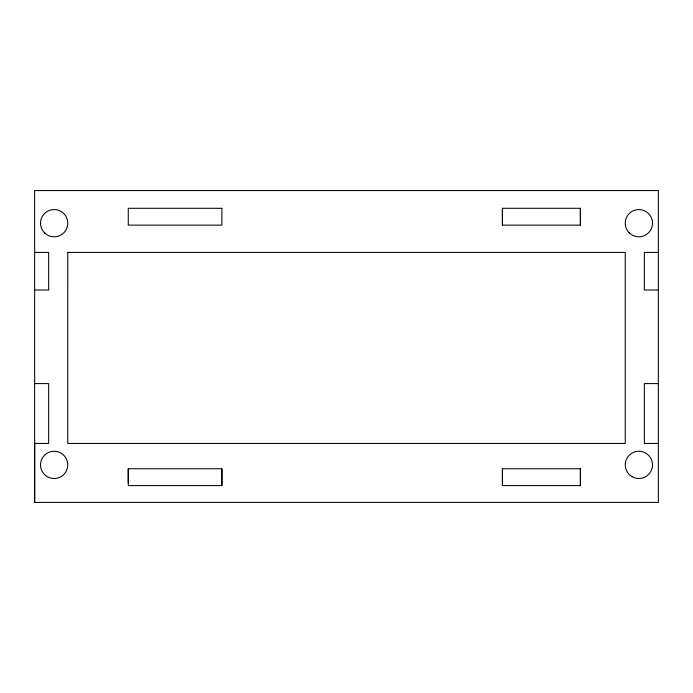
<?xml version="1.0" encoding="UTF-8"?>
<svg xmlns="http://www.w3.org/2000/svg" width="693" height="693" viewBox="0 0 693 693"><rect width="100%" height="100%" fill="white"/><g stroke="black" fill="none" stroke-linecap="round" stroke-linejoin="round"><path stroke-width="1.04" d="M34.65 502.425L34.65 190.575L658.35 190.575L658.35 502.425L34.65 502.425L34.65 443.425L48.666 443.425L48.666 383.584L34.65 383.584M128.266 468.763L128.266 485.594L221.881 485.594L221.881 468.763L128.266 468.763L128.266 482.778M502.425 485.594L502.425 468.763L580.387 468.763L580.387 485.594L502.425 485.594L502.425 468.763M502.425 225.138L502.425 208.307L580.387 208.307L580.387 225.138L502.425 225.138L502.425 208.307M580.387 485.594L580.387 468.763M580.387 225.138L580.387 208.307M34.65 252.425L48.666 252.425L48.666 290.029L34.65 290.029M658.35 252.425L644.334 252.425L644.334 290.029L658.35 290.029M658.35 383.584L644.334 383.584L644.334 443.425L658.35 443.425M221.881 468.763L221.881 485.594M67.784 252.425L67.767 443.425L625.233 443.425L625.233 252.425L67.784 252.425M221.881 208.307L128.266 208.307L128.266 225.138L221.881 225.138L221.881 208.307M632.051 476.68A13.635 13.635 0 0 0 652.503 464.882A13.635 13.635 0 0 0 632.051 453.075A13.635 13.635 0 0 0 632.051 476.68M44.491 474.523A13.635 13.635 0 0 0 67.299 468.407A13.635 13.635 0 0 0 50.606 451.715A13.635 13.635 0 0 0 44.491 474.523M44.508 232.831A13.635 13.635 0 0 0 67.325 226.724A13.635 13.635 0 0 0 50.624 210.022A13.635 13.635 0 0 0 44.508 232.831M629.227 232.831A13.635 13.635 0 0 0 652.035 226.724A13.635 13.635 0 0 0 635.342 210.022A13.635 13.635 0 0 0 629.227 232.831"/></g></svg>
